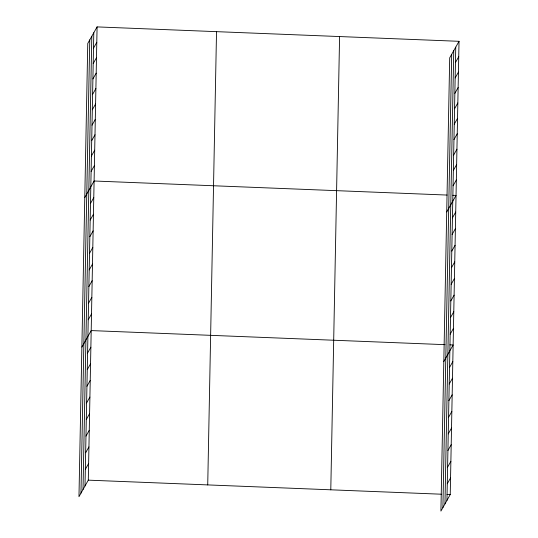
<?xml version="1.0" encoding="UTF-8"?>
<svg xmlns="http://www.w3.org/2000/svg" width="538" height="538" viewBox="0 0 538 538"><rect width="100%" height="100%" fill="white"/><g stroke="black" fill="none" stroke-linecap="round" stroke-linejoin="round"><path stroke-width="0.81" d="M80.962 493.158L89.759 39.906M83.013 489.513L91.81 36.261M85.004 485.982L93.8 32.731M97.089 26.9L87.768 43.437L78.972 496.688L88.293 480.152L97.089 26.9L459.028 41.312L450.232 494.563L440.911 511.1L449.707 57.848L459.028 41.312M207.729 484.906L216.525 31.655M330.789 489.809L339.586 36.557M442.902 507.563L451.698 54.318M444.96 503.924L453.756 50.673M446.95 500.387L455.747 47.142M93.504 48.138L96.786 42.314M93.202 63.551L96.49 57.721M92.906 78.958L96.188 73.134M92.603 94.372L95.892 88.541M92.307 109.779L95.589 103.955M92.011 125.193L95.293 119.362M91.709 140.6L94.991 134.776M91.413 156.013L94.695 150.183M91.11 171.42L94.392 165.596M84.775 197.547L94.096 181.003L447.098 195.059M90.492 203.451L93.773 197.628M90.169 220.076L93.451 214.245M89.846 236.693L93.128 230.863M89.523 253.311L92.805 247.48M89.2 269.928L92.482 264.104M88.878 286.552L92.159 280.722M88.555 303.17L91.837 297.339M88.232 319.787L91.514 313.957M81.877 347.118L91.191 330.581L445.007 344.663M87.586 353.029L90.868 347.198M87.264 369.646L90.545 363.816M86.941 386.264L90.223 380.433M86.618 402.881L89.907 397.057M86.295 419.505L89.584 413.675M85.972 436.123L89.261 430.292M85.65 452.74L88.938 446.91M85.327 469.358L88.615 463.534M455.444 62.549L458.732 56.719M455.148 77.963L458.43 72.132M454.845 93.37L458.134 87.539M454.549 108.784L457.831 102.953M454.247 124.191L457.535 118.36M453.951 139.604L457.233 133.774M453.648 155.011L456.937 149.187M453.352 170.425L456.634 164.594M453.05 185.832L456.338 180.008M446.722 211.952L456.036 195.415L452.788 195.287M452.431 217.863L455.713 212.033M452.108 234.481L455.39 228.657M451.785 251.105L455.067 245.274M451.463 267.722L454.745 261.892M451.14 284.34L454.422 278.509M450.817 300.957L454.106 295.133M450.494 317.581L453.783 311.751M450.171 334.199L453.46 328.368M443.816 361.529L453.137 344.986L449.882 344.858M449.526 367.434L452.814 361.61M449.203 384.058L452.492 378.227M448.88 400.675L452.169 394.845M448.558 417.293L451.846 411.462M448.235 433.91L451.523 428.087M447.919 450.535L451.2 444.704M447.596 467.152L450.878 461.322M447.273 483.77L450.555 477.939M88.293 480.152L441.295 494.207M446.984 494.429L450.232 494.563"/></g></svg>
